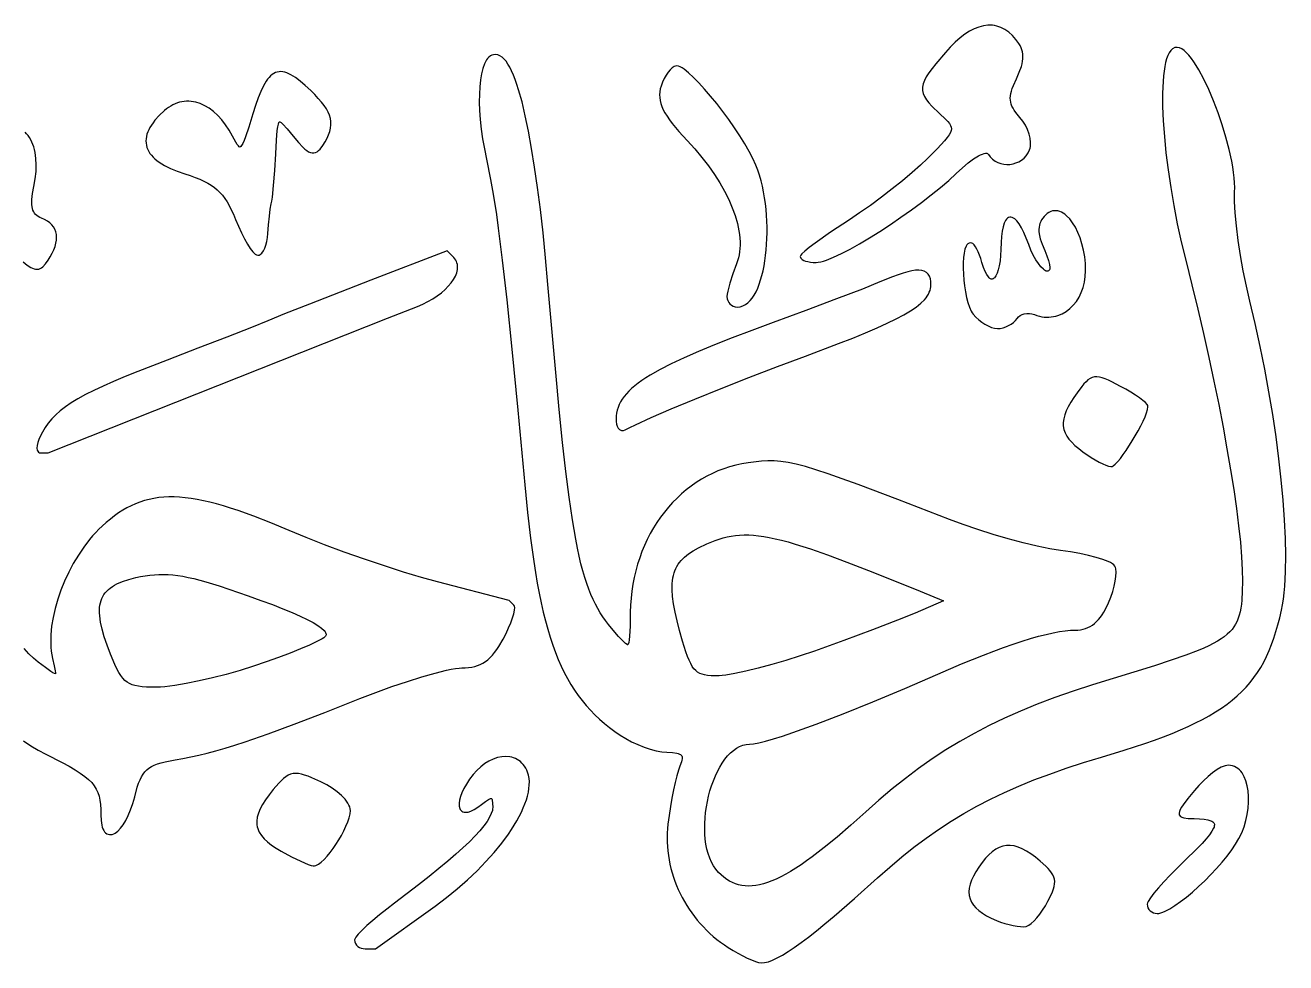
# Model space of a CAD drawing. Extents: x -592 to 638, y 287 to 852.
# Drawn here: x -319.7 to -246.3, y 593.6 to 648.1 of the extents above; entities that cross this region are included whole.
import ezdxf

# ---------------------------------------------------------------- set-up
doc = ezdxf.new("R2010")
doc.units = 0
doc.layers.add('COUCHE_1', color=18, linetype='CONTINUOUS')

msp = doc.modelspace()

# ---------------------------------------------------------------- linework, layer by layer
at = {"layer": 'COUCHE_1'}
for points in [[(-263.285, 648.089), (-263.411, 648.106), (-263.539, 648.113), (-263.669, 648.111), (-263.929, 648.078), (-264.194, 648.009), (-264.464, 647.902), (-264.737, 647.76), (-265.013, 647.583), (-265.292, 647.37), (-265.574, 647.123), (-265.859, 646.84), (-266.147, 646.524), (-266.7, 645.869), (-266.921, 645.591), (-267.105, 645.34), (-267.253, 645.111), (-267.365, 644.899), (-267.441, 644.699), (-267.479, 644.509), (-267.484, 644.412), (-267.478, 644.316), (-267.439, 644.137), (-267.361, 643.958), (-267.25, 643.78), (-267.105, 643.598), (-266.929, 643.406), (-266.483, 642.975), (-266.139, 642.649), (-266.011, 642.514), (-265.912, 642.393), (-265.844, 642.284), (-265.805, 642.185), (-265.793, 642.09), (-265.806, 641.988), (-265.849, 641.872), (-265.926, 641.736), (-266.039, 641.578), (-266.189, 641.396), (-266.607, 640.947), (-267.182, 640.363), (-267.59, 639.973), (-268.081, 639.537), (-268.637, 639.07), (-269.239, 638.587), (-269.868, 638.103), (-270.505, 637.633), (-271.131, 637.191), (-271.729, 636.791), (-272.82, 636.068), (-273.714, 635.439), (-274.06, 635.18), (-274.324, 634.969), (-274.496, 634.812), (-274.552, 634.745), (-274.589, 634.663), (-274.552, 634.555), (-274.477, 634.484), (-274.384, 634.433), (-274.272, 634.392), (-274.142, 634.36), (-273.996, 634.335), (-273.837, 634.318), (-273.663, 634.311), (-273.539, 634.32), (-273.395, 634.347), (-273.234, 634.39), (-273.056, 634.45), (-272.654, 634.613), (-272.195, 634.83), (-271.686, 635.095), (-271.137, 635.403), (-270.558, 635.747), (-269.958, 636.122), (-269.345, 636.521), (-268.73, 636.938), (-268.122, 637.367), (-267.531, 637.803), (-266.965, 638.238), (-266.435, 638.668), (-265.95, 639.087), (-265.521, 639.486), (-265.156, 639.825), (-264.815, 640.109), (-264.502, 640.338), (-264.222, 640.509), (-264.099, 640.571), (-263.988, 640.617), (-263.89, 640.647), (-263.807, 640.662), (-263.742, 640.662), (-263.697, 640.651), (-263.666, 640.633), (-263.636, 640.597), (-263.53, 640.45), (-263.399, 640.317), (-263.252, 640.208), (-263.092, 640.124), (-262.923, 640.064), (-262.748, 640.026), (-262.569, 640.012), (-262.389, 640.02), (-262.211, 640.05), (-262.038, 640.102), (-261.871, 640.175), (-261.715, 640.27), (-261.571, 640.386), (-261.443, 640.523), (-261.335, 640.68), (-261.248, 640.857), (-261.216, 640.957), (-261.195, 641.063), (-261.185, 641.174), (-261.184, 641.292), (-261.211, 641.533), (-261.272, 641.784), (-261.364, 642.039), (-261.486, 642.29), (-261.635, 642.531), (-261.806, 642.75), (-262.043, 643.036), (-262.134, 643.165), (-262.21, 643.288), (-262.27, 643.406), (-262.316, 643.521), (-262.347, 643.636), (-262.365, 643.752), (-262.369, 643.872), (-262.36, 643.999), (-262.338, 644.134), (-262.301, 644.279), (-262.251, 644.437), (-262.186, 644.607), (-262.014, 644.998), (-261.847, 645.377), (-261.726, 645.713), (-261.683, 645.869), (-261.653, 646.017), (-261.635, 646.159), (-261.63, 646.295), (-261.637, 646.428), (-261.658, 646.556), (-261.691, 646.682), (-261.738, 646.804), (-261.796, 646.926), (-261.868, 647.047), (-262.044, 647.29), (-262.248, 647.517), (-262.462, 647.709), (-262.684, 647.863), (-262.801, 647.928), (-262.919, 647.982), (-263.039, 648.027), (-263.161, 648.063)], [(-292.183, 646.388), (-292.315, 646.407), (-292.42, 646.398), (-292.518, 646.37), (-292.61, 646.323), (-292.694, 646.26), (-292.77, 646.182), (-292.84, 646.091), (-292.903, 645.987), (-292.961, 645.869), (-293.058, 645.603), (-293.136, 645.289), (-293.194, 644.933), (-293.233, 644.538), (-293.253, 644.105), (-293.254, 643.64), (-293.235, 643.144), (-293.197, 642.621), (-293.138, 642.074), (-293.06, 641.508), (-292.961, 640.924), (-292.841, 640.329), (-292.599, 639.131), (-292.485, 638.5), (-292.373, 637.827), (-292.262, 637.1), (-292.15, 636.303), (-291.916, 634.442), (-291.659, 632.133), (-291.365, 629.261), (-291.019, 625.713), (-290.61, 621.374), (-290.449, 619.764), (-290.275, 618.28), (-290.087, 616.916), (-289.987, 616.276), (-289.882, 615.663), (-289.772, 615.077), (-289.656, 614.516), (-289.535, 613.979), (-289.408, 613.466), (-289.274, 612.975), (-289.133, 612.507), (-288.986, 612.059), (-288.831, 611.631), (-288.668, 611.223), (-288.496, 610.832), (-288.317, 610.459), (-288.128, 610.103), (-287.93, 609.762), (-287.723, 609.436), (-287.505, 609.125), (-287.278, 608.826), (-287.04, 608.54), (-286.791, 608.265), (-286.531, 608.001), (-286.259, 607.746), (-285.976, 607.501), (-285.681, 607.263), (-285.374, 607.033), (-285.053, 606.808), (-284.74, 606.613), (-284.398, 606.43), (-284.039, 606.264), (-283.673, 606.119), (-283.31, 605.997), (-282.962, 605.904), (-282.637, 605.843), (-282.35, 605.819), (-282.022, 605.804), (-281.772, 605.769), (-281.679, 605.744), (-281.604, 605.715), (-281.547, 605.682), (-281.508, 605.647), (-281.48, 605.609), (-281.463, 605.563), (-281.454, 605.507), (-281.456, 605.437), (-281.469, 605.353), (-281.495, 605.256), (-281.587, 605.012), (-281.674, 604.773), (-281.767, 604.453), (-281.862, 604.069), (-281.957, 603.632), (-282.049, 603.158), (-282.136, 602.658), (-282.214, 602.147), (-282.281, 601.637), (-282.307, 601.377), (-282.324, 601.117), (-282.33, 600.856), (-282.327, 600.597), (-282.314, 600.337), (-282.291, 600.079), (-282.259, 599.821), (-282.218, 599.565), (-282.168, 599.311), (-282.109, 599.058), (-282.041, 598.808), (-281.964, 598.56), (-281.879, 598.314), (-281.785, 598.072), (-281.683, 597.832), (-281.572, 597.596), (-281.453, 597.363), (-281.327, 597.134), (-281.192, 596.909), (-281.049, 596.688), (-280.899, 596.472), (-280.742, 596.26), (-280.576, 596.054), (-280.404, 595.852), (-280.224, 595.657), (-280.037, 595.466), (-279.844, 595.282), (-279.643, 595.104), (-279.436, 594.933), (-279.222, 594.768), (-279.002, 594.61), (-278.775, 594.46), (-278.494, 594.287), (-278.21, 594.125), (-277.932, 593.977), (-277.665, 593.847), (-277.418, 593.739), (-277.196, 593.654), (-277.007, 593.598), (-276.853, 593.573), (-276.658, 593.586), (-276.441, 593.638), (-276.198, 593.727), (-275.928, 593.854), (-275.628, 594.018), (-275.299, 594.221), (-274.937, 594.463), (-274.542, 594.745), (-274.114, 595.068), (-273.651, 595.431), (-273.152, 595.836), (-272.616, 596.284), (-271.433, 597.308), (-270.095, 598.508), (-269.385, 599.139), (-268.679, 599.734), (-267.973, 600.296), (-267.263, 600.827), (-266.545, 601.329), (-265.816, 601.804), (-265.072, 602.255), (-264.309, 602.683), (-263.523, 603.091), (-262.71, 603.48), (-261.868, 603.852), (-260.991, 604.21), (-260.076, 604.555), (-259.12, 604.889), (-258.118, 605.215), (-257.066, 605.535), (-255.749, 605.935), (-254.549, 606.329), (-253.99, 606.526), (-253.459, 606.722), (-252.954, 606.92), (-252.474, 607.119), (-252.02, 607.321), (-251.588, 607.525), (-251.18, 607.733), (-250.795, 607.946), (-250.43, 608.163), (-250.087, 608.386), (-249.763, 608.616), (-249.459, 608.852), (-249.173, 609.096), (-248.905, 609.349), (-248.654, 609.61), (-248.419, 609.88), (-248.199, 610.161), (-247.995, 610.452), (-247.805, 610.755), (-247.627, 611.069), (-247.463, 611.395), (-247.31, 611.735), (-247.168, 612.088), (-247.036, 612.455), (-246.914, 612.836), (-246.8, 613.233), (-246.693, 613.646), (-246.593, 614.077), (-246.532, 614.389), (-246.48, 614.728), (-246.436, 615.093), (-246.401, 615.481), (-246.374, 615.892), (-246.356, 616.327), (-246.344, 617.257), (-246.364, 618.264), (-246.414, 619.34), (-246.495, 620.476), (-246.605, 621.665), (-246.744, 622.898), (-246.91, 624.167), (-247.103, 625.463), (-247.321, 626.778), (-247.565, 628.104), (-247.832, 629.433), (-248.123, 630.756), (-248.436, 632.063), (-248.637, 632.924), (-248.819, 633.817), (-248.978, 634.717), (-249.113, 635.598), (-249.217, 636.434), (-249.289, 637.199), (-249.324, 637.865), (-249.327, 638.151), (-249.32, 638.406), (-249.314, 638.665), (-249.322, 638.944), (-249.344, 639.238), (-249.379, 639.547), (-249.427, 639.867), (-249.486, 640.199), (-249.635, 640.886), (-249.822, 641.595), (-250.04, 642.312), (-250.285, 643.022), (-250.549, 643.712), (-250.827, 644.367), (-251.115, 644.973), (-251.405, 645.517), (-251.55, 645.761), (-251.694, 645.985), (-251.836, 646.186), (-251.977, 646.363), (-252.115, 646.515), (-252.251, 646.64), (-252.387, 646.735), (-252.524, 646.8), (-252.659, 646.826), (-252.732, 646.823), (-252.804, 646.807), (-252.927, 646.744), (-253.035, 646.643), (-253.127, 646.512), (-253.207, 646.353), (-253.276, 646.166), (-253.335, 645.953), (-253.385, 645.714), (-253.427, 645.449), (-253.46, 645.161), (-253.485, 644.848), (-253.512, 644.159), (-253.507, 643.39), (-253.472, 642.55), (-253.407, 641.649), (-253.313, 640.697), (-253.19, 639.703), (-253.039, 638.677), (-252.86, 637.629), (-252.655, 636.567), (-252.422, 635.503), (-252.164, 634.445), (-251.803, 633.018), (-251.458, 631.593), (-251.128, 630.176), (-250.816, 628.776), (-250.522, 627.399), (-250.248, 626.051), (-249.995, 624.74), (-249.764, 623.474), (-249.556, 622.258), (-249.374, 621.1), (-249.217, 620.008), (-249.087, 618.987), (-248.986, 618.046), (-248.915, 617.192), (-248.874, 616.431), (-248.866, 615.771), (-248.878, 615.184), (-248.907, 614.662), (-248.929, 614.426), (-248.96, 614.204), (-248.998, 613.995), (-249.047, 613.799), (-249.106, 613.614), (-249.176, 613.44), (-249.26, 613.275), (-249.358, 613.118), (-249.471, 612.967), (-249.602, 612.822), (-249.751, 612.681), (-249.92, 612.544), (-250.111, 612.409), (-250.325, 612.276), (-250.562, 612.143), (-250.826, 612.011), (-251.115, 611.878), (-251.432, 611.744), (-252.156, 611.466), (-253.004, 611.172), (-253.986, 610.854), (-256.394, 610.117), (-257.579, 609.749), (-258.705, 609.377), (-259.776, 608.998), (-260.797, 608.611), (-261.773, 608.211), (-262.707, 607.798), (-263.604, 607.368), (-264.469, 606.919), (-265.307, 606.448), (-266.122, 605.954), (-266.918, 605.433), (-267.7, 604.883), (-268.472, 604.302), (-269.24, 603.688), (-270.007, 603.037), (-270.778, 602.349), (-271.636, 601.577), (-272.438, 600.885), (-273.188, 600.271), (-273.888, 599.734), (-274.219, 599.495), (-274.539, 599.274), (-274.849, 599.072), (-275.147, 598.888), (-275.434, 598.723), (-275.712, 598.576), (-275.979, 598.447), (-276.236, 598.336), (-276.484, 598.243), (-276.723, 598.167), (-276.953, 598.109), (-277.175, 598.068), (-277.388, 598.043), (-277.594, 598.036), (-277.792, 598.044), (-277.983, 598.069), (-278.169, 598.109), (-278.348, 598.165), (-278.523, 598.237), (-278.693, 598.325), (-278.859, 598.428), (-279.022, 598.547), (-279.181, 598.682), (-279.336, 598.832), (-279.491, 599.012), (-279.629, 599.212), (-279.75, 599.431), (-279.854, 599.668), (-279.942, 599.922), (-280.014, 600.19), (-280.07, 600.47), (-280.111, 600.762), (-280.136, 601.062), (-280.146, 601.37), (-280.142, 601.683), (-280.124, 602), (-280.092, 602.318), (-280.047, 602.636), (-279.99, 602.953), (-279.919, 603.265), (-279.838, 603.572), (-279.744, 603.871), (-279.64, 604.161), (-279.525, 604.44), (-279.4, 604.706), (-279.266, 604.958), (-279.123, 605.193), (-278.971, 605.409), (-278.812, 605.605), (-278.646, 605.78), (-278.474, 605.93), (-278.296, 606.056), (-278.113, 606.155), (-277.926, 606.227), (-277.734, 606.27), (-277.529, 606.283), (-277.304, 606.302), (-276.992, 606.362), (-276.604, 606.46), (-276.143, 606.593), (-275.613, 606.762), (-275.018, 606.962), (-273.655, 607.454), (-272.09, 608.055), (-270.362, 608.751), (-268.51, 609.527), (-266.574, 610.369), (-265.208, 610.956), (-263.933, 611.472), (-263.332, 611.702), (-262.756, 611.913), (-262.206, 612.106), (-261.683, 612.278), (-261.188, 612.431), (-260.723, 612.564), (-260.288, 612.677), (-259.884, 612.769), (-259.512, 612.84), (-259.173, 612.89), (-258.869, 612.919), (-258.597, 612.927), (-258.442, 612.931), (-258.288, 612.947), (-258.139, 612.976), (-257.995, 613.017), (-257.856, 613.072), (-257.722, 613.139), (-257.594, 613.219), (-257.47, 613.313), (-257.352, 613.419), (-257.239, 613.537), (-257.13, 613.669), (-257.026, 613.813), (-256.926, 613.971), (-256.83, 614.142), (-256.649, 614.52), (-256.52, 614.847), (-256.41, 615.171), (-256.323, 615.485), (-256.259, 615.78), (-256.221, 616.051), (-256.209, 616.289), (-256.226, 616.487), (-256.25, 616.576), (-256.286, 616.654), (-256.346, 616.725), (-256.432, 616.789), (-256.538, 616.851), (-256.666, 616.912), (-256.981, 617.032), (-257.372, 617.151), (-257.826, 617.267), (-258.33, 617.376), (-258.874, 617.474), (-259.442, 617.559), (-260.075, 617.662), (-260.81, 617.814), (-261.623, 618.008), (-262.486, 618.238), (-263.372, 618.494), (-264.254, 618.771), (-265.107, 619.06), (-265.903, 619.354), (-268.904, 620.514), (-271.219, 621.392), (-272.158, 621.735), (-272.971, 622.021), (-273.675, 622.253), (-274.285, 622.437), (-274.817, 622.576), (-275.286, 622.675), (-275.708, 622.738), (-276.098, 622.768), (-276.469, 622.772), (-276.838, 622.751), (-277.625, 622.66), (-277.987, 622.601), (-278.343, 622.524), (-278.693, 622.429), (-279.035, 622.316), (-279.371, 622.188), (-279.699, 622.042), (-280.019, 621.881), (-280.331, 621.705), (-280.634, 621.513), (-280.929, 621.307), (-281.214, 621.087), (-281.489, 620.853), (-281.755, 620.605), (-282.01, 620.345), (-282.255, 620.073), (-282.489, 619.788), (-282.711, 619.492), (-282.922, 619.185), (-283.121, 618.867), (-283.308, 618.539), (-283.482, 618.202), (-283.644, 617.855), (-283.792, 617.499), (-283.926, 617.134), (-284.047, 616.761), (-284.153, 616.381), (-284.245, 615.993), (-284.321, 615.599), (-284.383, 615.198), (-284.429, 614.792), (-284.459, 614.38), (-284.473, 613.964), (-284.486, 613.156), (-284.51, 612.571), (-284.531, 612.362), (-284.559, 612.207), (-284.594, 612.108), (-284.607, 612.086), (-284.617, 612.076), (-284.62, 612.074), (-284.624, 612.073), (-284.637, 612.075), (-284.66, 612.084), (-284.745, 612.138), (-284.856, 612.236), (-285.158, 612.563), (-285.564, 613.042), (-285.74, 613.258), (-285.908, 613.478), (-286.068, 613.703), (-286.221, 613.937), (-286.367, 614.18), (-286.506, 614.437), (-286.64, 614.708), (-286.768, 614.997), (-286.891, 615.306), (-287.009, 615.637), (-287.124, 615.991), (-287.234, 616.373), (-287.341, 616.783), (-287.445, 617.225), (-287.547, 617.699), (-287.646, 618.209), (-287.839, 619.346), (-288.028, 620.651), (-288.217, 622.143), (-288.407, 623.84), (-288.604, 625.759), (-288.81, 627.919), (-289.262, 633.033), (-289.402, 634.573), (-289.55, 636.027), (-289.705, 637.393), (-289.867, 638.67), (-290.036, 639.855), (-290.211, 640.947), (-290.392, 641.944), (-290.579, 642.845), (-290.771, 643.648), (-290.968, 644.35), (-291.069, 644.665), (-291.171, 644.953), (-291.274, 645.216), (-291.379, 645.454), (-291.485, 645.665), (-291.592, 645.851), (-291.702, 646.012), (-291.815, 646.146), (-291.933, 646.255), (-292.055, 646.336)], [(-304.795, 645.412), (-304.905, 645.407), (-305.011, 645.388), (-305.114, 645.354), (-305.213, 645.306), (-305.308, 645.243), (-305.399, 645.167), (-305.486, 645.077), (-305.57, 644.975), (-305.652, 644.858), (-305.809, 644.589), (-305.962, 644.264), (-306.114, 643.885), (-306.268, 643.449), (-306.425, 642.956), (-306.665, 642.183), (-306.858, 641.612), (-306.941, 641.4), (-307.015, 641.235), (-307.082, 641.118), (-307.136, 641.05), (-307.177, 641.023), (-307.179, 641.022), (-307.18, 641.022), (-307.217, 641.038), (-307.271, 641.087), (-307.34, 641.176), (-307.419, 641.302), (-307.611, 641.655), (-307.807, 642.003), (-308.017, 642.322), (-308.239, 642.61), (-308.471, 642.866), (-308.713, 643.088), (-308.964, 643.278), (-309.22, 643.432), (-309.483, 643.552), (-309.747, 643.635), (-309.883, 643.663), (-310.018, 643.682), (-310.152, 643.691), (-310.287, 643.69), (-310.421, 643.68), (-310.554, 643.66), (-310.687, 643.63), (-310.818, 643.591), (-310.948, 643.541), (-311.076, 643.482), (-311.202, 643.412), (-311.327, 643.333), (-311.448, 643.244), (-311.568, 643.144), (-311.87, 642.859), (-312.122, 642.581), (-312.231, 642.442), (-312.327, 642.306), (-312.411, 642.17), (-312.482, 642.036), (-312.541, 641.903), (-312.587, 641.77), (-312.62, 641.639), (-312.641, 641.509), (-312.648, 641.381), (-312.642, 641.254), (-312.623, 641.13), (-312.59, 641.007), (-312.544, 640.888), (-312.485, 640.772), (-312.413, 640.658), (-312.329, 640.549), (-312.233, 640.442), (-312.124, 640.339), (-312.004, 640.238), (-311.871, 640.14), (-311.572, 639.956), (-311.224, 639.782), (-310.829, 639.619), (-310.389, 639.468), (-310.069, 639.363), (-309.778, 639.259), (-309.513, 639.154), (-309.271, 639.044), (-309.051, 638.93), (-308.85, 638.809), (-308.666, 638.679), (-308.498, 638.54), (-308.342, 638.388), (-308.197, 638.222), (-308.06, 638.04), (-307.93, 637.84), (-307.804, 637.62), (-307.682, 637.378), (-307.56, 637.113), (-307.438, 636.82), (-307.265, 636.414), (-307.088, 636.032), (-306.911, 635.686), (-306.739, 635.382), (-306.577, 635.128), (-306.428, 634.933), (-306.358, 634.856), (-306.289, 634.797), (-306.217, 634.753), (-306.14, 634.733), (-306.066, 634.742), (-305.999, 634.77), (-305.898, 634.857), (-305.812, 634.982), (-305.738, 635.139), (-305.674, 635.324), (-305.623, 635.533), (-305.584, 635.762), (-305.56, 636.006), (-305.52, 636.51), (-305.468, 636.999), (-305.411, 637.419), (-305.355, 637.715), (-305.326, 637.873), (-305.293, 638.115), (-305.224, 638.798), (-305.155, 639.67), (-305.095, 640.638), (-305.05, 641.421), (-305.004, 641.99), (-304.976, 642.196), (-304.945, 642.349), (-304.91, 642.447), (-304.878, 642.492), (-304.877, 642.493), (-304.875, 642.493), (-304.868, 642.493), (-304.854, 642.489), (-304.783, 642.447), (-304.69, 642.365), (-304.43, 642.079), (-304.081, 641.653), (-303.777, 641.291), (-303.519, 641.015), (-303.402, 640.908), (-303.292, 640.821), (-303.186, 640.754), (-303.083, 640.706), (-302.979, 640.681), (-302.876, 640.68), (-302.777, 640.704), (-302.685, 640.751), (-302.6, 640.817), (-302.519, 640.901), (-302.364, 641.111), (-302.228, 641.331), (-302.114, 641.54), (-302.021, 641.741), (-301.951, 641.936), (-301.904, 642.127), (-301.882, 642.316), (-301.885, 642.503), (-301.913, 642.689), (-301.968, 642.875), (-302.048, 643.062), (-302.153, 643.252), (-302.284, 643.445), (-302.44, 643.646), (-302.621, 643.855), (-302.829, 644.074), (-303.064, 644.306), (-303.384, 644.605), (-303.681, 644.859), (-303.956, 645.067), (-304.21, 645.227), (-304.334, 645.29), (-304.453, 645.34), (-304.569, 645.377), (-304.683, 645.401)], [(-281.774, 645.742), (-281.845, 645.734), (-281.915, 645.71), (-282.037, 645.635), (-282.158, 645.522), (-282.275, 645.378), (-282.389, 645.207), (-282.496, 645.012), (-282.593, 644.797), (-282.679, 644.567), (-282.726, 644.403), (-282.756, 644.238), (-282.769, 644.072), (-282.764, 643.903), (-282.741, 643.733), (-282.699, 643.559), (-282.638, 643.381), (-282.557, 643.198), (-282.457, 643.009), (-282.337, 642.813), (-282.197, 642.607), (-282.035, 642.391), (-281.647, 641.925), (-281.169, 641.403), (-280.721, 640.913), (-280.307, 640.42), (-279.926, 639.926), (-279.579, 639.432), (-279.266, 638.94), (-278.988, 638.453), (-278.746, 637.971), (-278.541, 637.498), (-278.373, 637.035), (-278.243, 636.582), (-278.193, 636.362), (-278.152, 636.145), (-278.121, 635.932), (-278.1, 635.724), (-278.089, 635.519), (-278.088, 635.32), (-278.097, 635.125), (-278.115, 634.935), (-278.144, 634.751), (-278.184, 634.572), (-278.233, 634.399), (-278.293, 634.23), (-278.506, 633.654), (-278.682, 633.105), (-278.802, 632.646), (-278.837, 632.465), (-278.85, 632.323), (-278.839, 632.204), (-278.805, 632.091), (-278.749, 631.989), (-278.675, 631.9), (-278.585, 631.827), (-278.482, 631.77), (-278.369, 631.734), (-278.246, 631.721), (-278.08, 631.735), (-277.922, 631.783), (-277.772, 631.86), (-277.631, 631.964), (-277.501, 632.093), (-277.379, 632.244), (-277.265, 632.417), (-277.16, 632.61), (-277.062, 632.821), (-276.973, 633.05), (-276.891, 633.296), (-276.817, 633.556), (-276.75, 633.83), (-276.692, 634.117), (-276.642, 634.416), (-276.6, 634.724), (-276.566, 635.041), (-276.541, 635.366), (-276.524, 635.697), (-276.516, 636.033), (-276.517, 636.372), (-276.528, 636.714), (-276.547, 637.057), (-276.576, 637.4), (-276.615, 637.742), (-276.663, 638.08), (-276.721, 638.415), (-276.79, 638.744), (-276.868, 639.066), (-276.958, 639.381), (-277.058, 639.686), (-277.169, 639.981), (-277.338, 640.358), (-277.553, 640.771), (-277.808, 641.212), (-278.096, 641.673), (-278.411, 642.146), (-278.745, 642.621), (-279.093, 643.092), (-279.447, 643.55), (-279.801, 643.986), (-280.148, 644.392), (-280.482, 644.759), (-280.797, 645.081), (-281.086, 645.347), (-281.344, 645.551), (-281.462, 645.628), (-281.572, 645.687), (-281.675, 645.726)], [(-259.291, 637.179), (-259.391, 637.235), (-259.493, 637.278), (-259.597, 637.308), (-259.703, 637.323), (-259.809, 637.323), (-259.915, 637.307), (-260.018, 637.274), (-260.12, 637.225), (-260.217, 637.159), (-260.31, 637.078), (-260.4, 636.985), (-260.477, 636.891), (-260.545, 636.793), (-260.6, 636.691), (-260.645, 636.585), (-260.677, 636.474), (-260.697, 636.359), (-260.705, 636.238), (-260.701, 636.111), (-260.686, 635.977), (-260.623, 635.693), (-260.516, 635.371), (-260.368, 635.01), (-260.235, 634.689), (-260.141, 634.419), (-260.084, 634.199), (-260.064, 634.026), (-260.066, 633.964), (-260.076, 633.914), (-260.089, 633.878), (-260.106, 633.853), (-260.127, 633.836), (-260.155, 633.822), (-260.194, 633.812), (-260.243, 633.809), (-260.282, 633.815), (-260.329, 633.833), (-260.385, 633.866), (-260.446, 633.913), (-260.587, 634.053), (-260.735, 634.242), (-260.885, 634.472), (-261.033, 634.738), (-261.171, 635.032), (-261.298, 635.349), (-261.442, 635.725), (-261.583, 636.051), (-261.72, 636.326), (-261.854, 636.551), (-261.985, 636.726), (-262.113, 636.851), (-262.183, 636.898), (-262.254, 636.929), (-262.328, 636.945), (-262.403, 636.943), (-262.475, 636.92), (-262.539, 636.88), (-262.595, 636.827), (-262.646, 636.759), (-262.726, 636.599), (-262.791, 636.39), (-262.844, 636.133), (-262.883, 635.828), (-262.909, 635.473), (-262.921, 635.07), (-262.935, 634.714), (-262.965, 634.398), (-263.009, 634.121), (-263.066, 633.883), (-263.133, 633.688), (-263.207, 633.536), (-263.286, 633.426), (-263.321, 633.392), (-263.357, 633.366), (-263.39, 633.35), (-263.421, 633.342), (-263.451, 633.341), (-263.484, 633.347), (-263.519, 633.361), (-263.559, 633.385), (-263.602, 633.421), (-263.646, 633.467), (-263.743, 633.603), (-263.84, 633.788), (-263.934, 634.025), (-264.023, 634.317), (-264.087, 634.533), (-264.158, 634.737), (-264.234, 634.923), (-264.312, 635.087), (-264.391, 635.225), (-264.471, 635.336), (-264.554, 635.415), (-264.609, 635.444), (-264.67, 635.457), (-264.757, 635.442), (-264.831, 635.399), (-264.89, 635.338), (-264.938, 635.262), (-265.008, 635.083), (-265.058, 634.857), (-265.09, 634.592), (-265.107, 634.296), (-265.109, 633.975), (-265.096, 633.637), (-265.07, 633.291), (-265.031, 632.944), (-264.978, 632.605), (-264.913, 632.282), (-264.836, 631.982), (-264.746, 631.714), (-264.644, 631.487), (-264.586, 631.387), (-264.524, 631.302), (-264.375, 631.136), (-264.208, 630.981), (-264.029, 630.842), (-263.842, 630.719), (-263.653, 630.617), (-263.465, 630.538), (-263.283, 630.487), (-263.113, 630.467), (-262.95, 630.477), (-262.785, 630.511), (-262.623, 630.565), (-262.466, 630.637), (-262.318, 630.725), (-262.184, 630.826), (-262.066, 630.94), (-261.977, 631.057), (-261.897, 631.154), (-261.802, 631.228), (-261.686, 631.287), (-261.553, 631.327), (-261.41, 631.348), (-261.26, 631.347), (-261.108, 631.325), (-260.955, 631.277), (-260.819, 631.228), (-260.679, 631.188), (-260.539, 631.158), (-260.4, 631.139), (-260.261, 631.13), (-260.125, 631.131), (-259.99, 631.141), (-259.857, 631.161), (-259.726, 631.19), (-259.597, 631.228), (-259.352, 631.329), (-259.119, 631.464), (-258.903, 631.629), (-258.705, 631.824), (-258.526, 632.045), (-258.37, 632.291), (-258.238, 632.56), (-258.131, 632.851), (-258.053, 633.161), (-258.004, 633.488), (-257.986, 633.831), (-258, 634.243), (-258.041, 634.643), (-258.108, 635.029), (-258.198, 635.397), (-258.309, 635.743), (-258.438, 636.064), (-258.584, 636.357), (-258.743, 636.619), (-258.915, 636.846), (-259.097, 637.032), (-259.194, 637.112)], [(-318.334, 623.231), (-298.595, 631.078), (-296.856, 631.753), (-296.541, 631.886), (-296.243, 632.034), (-295.962, 632.195), (-295.702, 632.367), (-295.464, 632.547), (-295.248, 632.734), (-295.057, 632.926), (-294.892, 633.121), (-294.754, 633.319), (-294.646, 633.516), (-294.569, 633.713), (-294.525, 633.908), (-294.519, 634.095), (-294.531, 634.19), (-294.553, 634.281), (-294.586, 634.368), (-294.629, 634.452), (-294.683, 634.531), (-294.746, 634.603), (-295.126, 634.993), (-299.574, 633.28), (-303.142, 631.89), (-304.593, 631.314), (-305.56, 630.921), (-306.516, 630.534), (-307.939, 629.974), (-309.636, 629.317), (-311.415, 628.637), (-313.123, 627.975), (-313.864, 627.675), (-314.535, 627.393), (-315.14, 627.125), (-315.683, 626.87), (-316.169, 626.624), (-316.603, 626.386), (-316.988, 626.153), (-317.328, 625.922), (-317.629, 625.69), (-317.894, 625.455), (-318.127, 625.215), (-318.331, 624.968), (-318.512, 624.711), (-318.672, 624.442), (-318.784, 624.225), (-318.871, 624.02), (-318.935, 623.833), (-318.974, 623.664), (-318.987, 623.516), (-318.967, 623.391), (-318.936, 623.328), (-318.89, 623.278), (-318.829, 623.246), (-318.767, 623.236)], [(-267.373, 633.804), (-267.523, 633.847), (-267.692, 633.864), (-267.883, 633.857), (-268.097, 633.826), (-268.336, 633.773), (-268.601, 633.698), (-268.895, 633.601), (-269.218, 633.482), (-269.957, 633.179), (-270.964, 632.768), (-272.469, 632.187), (-274.267, 631.511), (-276.156, 630.819), (-277.404, 630.362), (-278.543, 629.931), (-279.576, 629.525), (-280.509, 629.139), (-281.344, 628.772), (-282.087, 628.422), (-282.741, 628.086), (-283.31, 627.761), (-283.565, 627.601), (-283.8, 627.443), (-284.016, 627.287), (-284.213, 627.131), (-284.393, 626.977), (-284.555, 626.822), (-284.699, 626.668), (-284.828, 626.512), (-284.94, 626.356), (-285.036, 626.199), (-285.116, 626.04), (-285.181, 625.88), (-285.232, 625.718), (-285.268, 625.554), (-285.29, 625.388), (-285.299, 625.22), (-285.292, 625.056), (-285.268, 624.909), (-285.228, 624.78), (-285.17, 624.671), (-285.091, 624.586), (-284.989, 624.534), (-284.873, 624.529), (-284.767, 624.568), (-284.508, 624.706), (-284.17, 624.872), (-283.26, 625.287), (-282.089, 625.792), (-280.713, 626.365), (-279.188, 626.982), (-277.57, 627.62), (-275.917, 628.257), (-274.282, 628.869), (-272.363, 629.591), (-271.534, 629.917), (-270.787, 630.222), (-270.12, 630.507), (-269.529, 630.776), (-269.009, 631.029), (-268.557, 631.269), (-268.17, 631.499), (-267.844, 631.72), (-267.574, 631.936), (-267.36, 632.147), (-267.271, 632.254), (-267.195, 632.36), (-267.131, 632.467), (-267.079, 632.575), (-267.039, 632.683), (-267.01, 632.793), (-266.993, 632.903), (-266.986, 633.013), (-266.992, 633.197), (-267.019, 633.361), (-267.068, 633.506), (-267.143, 633.631), (-267.246, 633.732)], [(-259.288, 625.008), (-259.284, 624.801), (-259.249, 624.599), (-259.182, 624.405), (-259.083, 624.216), (-258.955, 624.031), (-258.796, 623.849), (-258.608, 623.668), (-258.391, 623.486), (-258.144, 623.299), (-257.655, 622.97), (-257.193, 622.698), (-256.986, 622.592), (-256.805, 622.511), (-256.65, 622.457), (-256.52, 622.434), (-256.45, 622.448), (-256.383, 622.481), (-256.259, 622.58), (-256.12, 622.726), (-255.966, 622.912), (-255.801, 623.133), (-255.626, 623.382), (-255.271, 623.937), (-254.933, 624.52), (-254.78, 624.807), (-254.645, 625.079), (-254.532, 625.33), (-254.444, 625.556), (-254.385, 625.751), (-254.361, 625.917), (-254.376, 625.983), (-254.412, 626.045), (-254.513, 626.157), (-254.663, 626.287), (-254.857, 626.433), (-255.09, 626.592), (-255.355, 626.76), (-255.648, 626.932), (-255.962, 627.105), (-256.454, 627.362), (-256.664, 627.461), (-256.852, 627.542), (-257.023, 627.602), (-257.181, 627.642), (-257.329, 627.66), (-257.469, 627.653), (-257.602, 627.621), (-257.729, 627.563), (-257.849, 627.481), (-257.965, 627.377), (-258.083, 627.252), (-258.206, 627.103), (-258.478, 626.737), (-258.679, 626.448), (-258.852, 626.176), (-258.997, 625.92), (-259.114, 625.677), (-259.201, 625.445), (-259.26, 625.223)], [(-270.387, 612.941), (-272.056, 612.32), (-273.751, 611.71), (-274.584, 611.426), (-275.423, 611.161), (-276.246, 610.919), (-277.03, 610.706), (-277.752, 610.529), (-278.388, 610.393), (-278.915, 610.305), (-279.129, 610.28), (-279.306, 610.27), (-279.776, 610.273), (-279.973, 610.289), (-280.147, 610.316), (-280.3, 610.356), (-280.436, 610.411), (-280.556, 610.481), (-280.666, 610.57), (-280.769, 610.68), (-280.866, 610.815), (-280.959, 610.979), (-281.051, 611.172), (-281.142, 611.397), (-281.235, 611.656), (-281.432, 612.282), (-281.608, 612.896), (-281.754, 613.46), (-281.87, 613.978), (-281.956, 614.452), (-282.011, 614.884), (-282.035, 615.278), (-282.028, 615.635), (-282.013, 615.8), (-281.99, 615.957), (-281.959, 616.106), (-281.92, 616.248), (-281.874, 616.383), (-281.82, 616.512), (-281.757, 616.635), (-281.687, 616.752), (-281.609, 616.864), (-281.522, 616.972), (-281.426, 617.075), (-281.323, 617.174), (-281.087, 617.364), (-280.816, 617.541), (-280.507, 617.709), (-280.012, 617.944), (-279.537, 618.139), (-279.305, 618.22), (-279.072, 618.289), (-278.838, 618.348), (-278.601, 618.394), (-278.359, 618.429), (-278.111, 618.452), (-277.854, 618.462), (-277.587, 618.46), (-277.308, 618.444), (-277.016, 618.415), (-276.709, 618.371), (-276.385, 618.314), (-276.043, 618.242), (-275.681, 618.155), (-275.297, 618.052), (-274.89, 617.934), (-274, 617.65), (-272.998, 617.299), (-271.872, 616.88), (-270.608, 616.389), (-269.194, 615.824), (-267.617, 615.183), (-266.256, 614.627), (-267.901, 613.92), (-268.938, 613.498)], [(-305.961, 614.657), (-305.287, 614.407), (-304.681, 614.171), (-304.142, 613.949), (-303.669, 613.74), (-303.261, 613.545), (-302.919, 613.362), (-302.641, 613.192), (-302.428, 613.037), (-302.278, 612.895), (-302.23, 612.834), (-302.196, 612.778), (-302.176, 612.729), (-302.168, 612.686), (-302.17, 612.649), (-302.181, 612.613), (-302.203, 612.575), (-302.237, 612.535), (-302.299, 612.485), (-302.399, 612.421), (-302.707, 612.256), (-303.132, 612.058), (-303.657, 611.834), (-304.263, 611.591), (-304.934, 611.337), (-305.651, 611.08), (-306.397, 610.825), (-307.172, 610.581), (-307.973, 610.353), (-308.776, 610.146), (-309.56, 609.966), (-310.299, 609.817), (-310.971, 609.704), (-311.552, 609.632), (-311.799, 609.613), (-312.015, 609.606), (-312.615, 609.616), (-312.866, 609.632), (-313.088, 609.659), (-313.284, 609.698), (-313.457, 609.75), (-313.61, 609.816), (-313.747, 609.9), (-313.873, 610.004), (-313.992, 610.13), (-314.106, 610.283), (-314.218, 610.464), (-314.331, 610.677), (-314.447, 610.922), (-314.699, 611.519), (-314.902, 612.047), (-315.068, 612.532), (-315.196, 612.977), (-315.285, 613.382), (-315.336, 613.752), (-315.347, 613.921), (-315.348, 614.082), (-315.34, 614.235), (-315.322, 614.38), (-315.294, 614.516), (-315.257, 614.645), (-315.21, 614.767), (-315.154, 614.882), (-315.088, 614.991), (-315.012, 615.094), (-314.925, 615.192), (-314.828, 615.285), (-314.72, 615.373), (-314.601, 615.456), (-314.471, 615.536), (-314.33, 615.61), (-314.011, 615.748), (-313.645, 615.87), (-313.232, 615.979), (-312.956, 616.038), (-312.685, 616.087), (-312.419, 616.124), (-312.154, 616.15), (-311.889, 616.164), (-311.622, 616.167), (-311.35, 616.157), (-311.073, 616.135), (-310.787, 616.101), (-310.491, 616.054), (-310.183, 615.994), (-309.861, 615.921), (-309.166, 615.735), (-308.392, 615.493), (-306.702, 614.921)], [(-299.303, 594.378), (-295.83, 596.87), (-295.172, 597.362), (-294.544, 597.871), (-293.949, 598.393), (-293.389, 598.924), (-292.868, 599.461), (-292.388, 599.998), (-291.952, 600.534), (-291.562, 601.062), (-291.385, 601.324), (-291.221, 601.582), (-291.069, 601.837), (-290.931, 602.089), (-290.807, 602.336), (-290.696, 602.578), (-290.6, 602.815), (-290.518, 603.047), (-290.452, 603.273), (-290.401, 603.493), (-290.366, 603.706), (-290.347, 603.912), (-290.345, 604.111), (-290.361, 604.302), (-290.395, 604.484), (-290.447, 604.656), (-290.499, 604.782), (-290.558, 604.898), (-290.624, 605.006), (-290.698, 605.104), (-290.778, 605.193), (-290.863, 605.273), (-290.955, 605.343), (-291.052, 605.405), (-291.153, 605.456), (-291.259, 605.499), (-291.368, 605.532), (-291.482, 605.556), (-291.713, 605.576), (-291.954, 605.561), (-292.199, 605.511), (-292.446, 605.427), (-292.693, 605.31), (-292.936, 605.16), (-293.173, 604.979), (-293.402, 604.766), (-293.62, 604.522), (-293.822, 604.248), (-294, 603.968), (-294.146, 603.707), (-294.262, 603.464), (-294.349, 603.24), (-294.406, 603.037), (-294.433, 602.854), (-294.431, 602.692), (-294.396, 602.554), (-294.362, 602.489), (-294.319, 602.435), (-294.266, 602.39), (-294.204, 602.357), (-294.136, 602.337), (-294.061, 602.328), (-293.91, 602.342), (-293.739, 602.396), (-293.551, 602.487), (-293.344, 602.617), (-293.12, 602.786), (-292.893, 602.961), (-292.717, 603.076), (-292.652, 603.109), (-292.601, 603.128), (-292.568, 603.132), (-292.553, 603.13), (-292.544, 603.126), (-292.532, 603.112), (-292.516, 603.078), (-292.501, 603.025), (-292.48, 602.85), (-292.476, 602.605), (-292.482, 602.524), (-292.496, 602.44), (-292.557, 602.248), (-292.658, 602.035), (-292.802, 601.798), (-292.991, 601.538), (-293.225, 601.255), (-293.505, 600.949), (-293.831, 600.619), (-294.204, 600.264), (-294.624, 599.885), (-295.093, 599.48), (-295.611, 599.049), (-296.179, 598.591), (-296.797, 598.106), (-298.188, 597.049), (-298.643, 596.702), (-299.069, 596.362), (-299.456, 596.038), (-299.795, 595.738), (-300.078, 595.471), (-300.295, 595.242), (-300.439, 595.06), (-300.485, 594.978), (-300.507, 594.899), (-300.497, 594.788), (-300.46, 594.688), (-300.4, 594.601), (-300.322, 594.528), (-300.228, 594.469), (-300.123, 594.424), (-300.006, 594.396), (-299.886, 594.386)], [(-249.132, 604.878), (-249.227, 604.942), (-249.329, 604.994), (-249.437, 605.032), (-249.551, 605.056), (-249.671, 605.066), (-249.768, 605.058), (-249.872, 605.034), (-249.981, 604.996), (-250.097, 604.945), (-250.339, 604.808), (-250.599, 604.629), (-250.867, 604.412), (-251.138, 604.164), (-251.404, 603.89), (-251.655, 603.597), (-252.035, 603.122), (-252.308, 602.763), (-252.407, 602.618), (-252.481, 602.493), (-252.53, 602.382), (-252.553, 602.276), (-252.538, 602.172), (-252.476, 602.087), (-252.387, 602.035), (-252.281, 602.004), (-252.021, 601.975), (-251.668, 601.961), (-251.354, 601.947), (-251.088, 601.921), (-250.871, 601.883), (-250.702, 601.832), (-250.64, 601.803), (-250.589, 601.772), (-250.552, 601.74), (-250.525, 601.708), (-250.508, 601.673), (-250.497, 601.635), (-250.495, 601.59), (-250.501, 601.535), (-250.517, 601.472), (-250.545, 601.401), (-250.638, 601.227), (-250.78, 601.023), (-250.971, 600.786), (-251.212, 600.517), (-251.502, 600.214), (-252.234, 599.497), (-252.664, 599.079), (-253.066, 598.672), (-253.43, 598.286), (-253.749, 597.932), (-254.014, 597.617), (-254.217, 597.352), (-254.349, 597.145), (-254.389, 597.056), (-254.406, 596.976), (-254.394, 596.864), (-254.36, 596.763), (-254.304, 596.673), (-254.232, 596.596), (-254.145, 596.532), (-254.047, 596.484), (-253.938, 596.454), (-253.823, 596.442), (-253.719, 596.45), (-253.608, 596.474), (-253.489, 596.514), (-253.362, 596.567), (-253.09, 596.71), (-252.789, 596.899), (-252.466, 597.129), (-252.126, 597.395), (-251.774, 597.69), (-251.417, 598.009), (-251.061, 598.348), (-250.71, 598.7), (-250.372, 599.06), (-250.052, 599.423), (-249.756, 599.783), (-249.49, 600.135), (-249.26, 600.473), (-249.072, 600.794), (-248.907, 601.137), (-248.771, 601.489), (-248.663, 601.847), (-248.583, 602.206), (-248.531, 602.562), (-248.505, 602.91), (-248.505, 603.247), (-248.531, 603.569), (-248.582, 603.871), (-248.659, 604.149), (-248.76, 604.399), (-248.822, 604.514), (-248.889, 604.619), (-248.963, 604.716), (-249.044, 604.802)], [(-300.971, 602.971), (-301.059, 603.083), (-301.268, 603.304), (-301.52, 603.522), (-301.809, 603.732), (-302.127, 603.926), (-302.468, 604.099), (-302.994, 604.333), (-303.218, 604.422), (-303.421, 604.494), (-303.606, 604.546), (-303.778, 604.579), (-303.938, 604.59), (-304.091, 604.578), (-304.237, 604.542), (-304.376, 604.482), (-304.512, 604.399), (-304.645, 604.294), (-304.782, 604.167), (-304.925, 604.017), (-305.242, 603.648), (-305.483, 603.346), (-305.689, 603.061), (-305.862, 602.79), (-305.999, 602.532), (-306.102, 602.285), (-306.169, 602.047), (-306.198, 601.819), (-306.199, 601.705), (-306.19, 601.594), (-306.171, 601.486), (-306.142, 601.38), (-306.104, 601.276), (-306.055, 601.172), (-305.932, 600.976), (-305.772, 600.786), (-305.576, 600.601), (-305.344, 600.42), (-305.077, 600.241), (-304.774, 600.062), (-304.18, 599.743), (-303.637, 599.479), (-303.204, 599.294), (-303.041, 599.239), (-302.919, 599.213), (-302.841, 599.217), (-302.761, 599.238), (-302.609, 599.313), (-302.449, 599.431), (-302.283, 599.585), (-302.112, 599.77), (-301.937, 599.981), (-301.763, 600.213), (-301.593, 600.461), (-301.429, 600.721), (-301.275, 600.986), (-301.134, 601.252), (-301.01, 601.515), (-300.907, 601.768), (-300.827, 602.008), (-300.775, 602.231), (-300.754, 602.433), (-300.764, 602.537), (-300.792, 602.644), (-300.837, 602.752), (-300.897, 602.861)], [(-259.965, 598.814), (-260.06, 598.939), (-260.172, 599.066), (-260.305, 599.199), (-260.628, 599.488), (-260.906, 599.715), (-261.172, 599.911), (-261.427, 600.075), (-261.673, 600.206), (-261.911, 600.305), (-262.143, 600.371), (-262.369, 600.403), (-262.59, 600.4), (-262.805, 600.361), (-263.015, 600.287), (-263.219, 600.178), (-263.418, 600.036), (-263.614, 599.86), (-263.807, 599.652), (-264.001, 599.411), (-264.195, 599.138), (-264.366, 598.87), (-264.507, 598.616), (-264.619, 598.372), (-264.701, 598.14), (-264.753, 597.916), (-264.772, 597.701), (-264.759, 597.495), (-264.712, 597.297), (-264.632, 597.109), (-264.518, 596.932), (-264.373, 596.765), (-264.195, 596.606), (-263.987, 596.456), (-263.748, 596.312), (-263.477, 596.173), (-263.174, 596.038), (-262.931, 595.944), (-262.683, 595.862), (-262.437, 595.793), (-262.2, 595.738), (-261.977, 595.699), (-261.774, 595.677), (-261.596, 595.674), (-261.449, 595.693), (-261.375, 595.719), (-261.299, 595.758), (-261.149, 595.865), (-260.989, 596.012), (-260.823, 596.193), (-260.654, 596.403), (-260.487, 596.636), (-260.326, 596.887), (-260.177, 597.15), (-259.984, 597.535), (-259.91, 597.707), (-259.853, 597.866), (-259.811, 598.016), (-259.788, 598.16), (-259.783, 598.298), (-259.798, 598.432), (-259.834, 598.562), (-259.89, 598.689)]]:
    msp.add_lwpolyline(points, close=True, dxfattribs=at)
for points in [[(-319.791, 634.352), (-319.555, 634.163), (-319.349, 634.026), (-319.25, 633.975), (-319.156, 633.939), (-319.063, 633.918), (-318.971, 633.914), (-318.881, 633.927), (-318.795, 633.958), (-318.713, 634.004), (-318.635, 634.066), (-318.489, 634.224), (-318.339, 634.436), (-318.208, 634.649), (-318.097, 634.855), (-318.006, 635.053), (-317.935, 635.244), (-317.884, 635.429), (-317.853, 635.606), (-317.844, 635.777), (-317.856, 635.94), (-317.89, 636.095), (-317.946, 636.241), (-318.024, 636.377), (-318.123, 636.503), (-318.242, 636.616), (-318.382, 636.719), (-318.54, 636.81), (-318.714, 636.888), (-318.824, 636.937), (-318.918, 636.989), (-318.999, 637.047), (-319.069, 637.11), (-319.128, 637.18), (-319.177, 637.258), (-319.218, 637.345), (-319.249, 637.443), (-319.272, 637.554), (-319.285, 637.678), (-319.289, 637.816), (-319.284, 637.968), (-319.244, 638.321), (-319.165, 638.739), (-319.086, 639.179), (-319.039, 639.599), (-319.025, 639.995), (-319.042, 640.367), (-319.09, 640.71), (-319.126, 640.874), (-319.169, 641.029), (-319.22, 641.177), (-319.278, 641.317), (-319.344, 641.45), (-319.417, 641.575), (-319.497, 641.692), (-319.585, 641.8), (-319.68, 641.899)], [(-319.775, 606.481), (-319.347, 606.201), (-318.91, 605.943), (-318.469, 605.71), (-317.515, 605.224), (-317.118, 605.007), (-316.769, 604.803), (-316.466, 604.608), (-316.206, 604.419), (-315.986, 604.235), (-315.803, 604.052), (-315.654, 603.867), (-315.535, 603.676), (-315.441, 603.475), (-315.371, 603.261), (-315.322, 603.029), (-315.29, 602.774), (-315.273, 602.495), (-315.27, 602.185), (-315.258, 601.859), (-315.218, 601.588), (-315.187, 601.471), (-315.15, 601.367), (-315.105, 601.277), (-315.054, 601.198), (-314.994, 601.133), (-314.925, 601.082), (-314.85, 601.047), (-314.769, 601.03), (-314.686, 601.029), (-314.604, 601.045), (-314.522, 601.075), (-314.439, 601.118), (-314.282, 601.237), (-314.124, 601.401), (-313.969, 601.608), (-313.818, 601.857), (-313.673, 602.145), (-313.536, 602.471), (-313.411, 602.835), (-313.3, 603.231), (-313.148, 603.783), (-313.071, 604.013), (-312.991, 604.216), (-312.905, 604.394), (-312.813, 604.549), (-312.711, 604.683), (-312.599, 604.8), (-312.472, 604.903), (-312.328, 604.993), (-312.164, 605.072), (-311.977, 605.144), (-311.765, 605.208), (-311.526, 605.267), (-310.955, 605.376), (-310.503, 605.457), (-310.043, 605.549), (-309.571, 605.655), (-309.083, 605.775), (-308.574, 605.912), (-308.039, 606.066), (-307.474, 606.24), (-306.872, 606.435), (-305.544, 606.894), (-304.016, 607.456), (-302.248, 608.134), (-300.204, 608.94), (-299.266, 609.302), (-298.336, 609.639), (-297.436, 609.943), (-296.591, 610.209), (-295.826, 610.427), (-295.166, 610.591), (-294.884, 610.651), (-294.638, 610.694), (-294.433, 610.719), (-294.267, 610.728), (-294.07, 610.731), (-293.879, 610.746), (-293.697, 610.772), (-293.522, 610.81), (-293.356, 610.862), (-293.196, 610.926), (-293.044, 611.005), (-292.897, 611.098), (-292.757, 611.206), (-292.622, 611.328), (-292.491, 611.466), (-292.363, 611.62), (-292.238, 611.789), (-292.115, 611.976), (-291.871, 612.398), (-291.7, 612.733), (-291.549, 613.056), (-291.422, 613.358), (-291.321, 613.634), (-291.247, 613.876), (-291.205, 614.08), (-291.197, 614.241), (-291.213, 614.319), (-291.248, 614.376), (-291.512, 614.648), (-295.694, 615.732), (-296.619, 615.987), (-297.658, 616.3), (-298.776, 616.66), (-299.938, 617.053), (-301.109, 617.468), (-302.253, 617.892), (-303.333, 618.314), (-304.317, 618.72), (-305.38, 619.163), (-306.368, 619.549), (-307.286, 619.878), (-307.72, 620.021), (-308.138, 620.15), (-308.542, 620.265), (-308.931, 620.366), (-309.306, 620.452), (-309.669, 620.524), (-310.019, 620.582), (-310.358, 620.626), (-310.686, 620.655), (-311.004, 620.671), (-311.312, 620.672), (-311.611, 620.658), (-311.902, 620.631), (-312.184, 620.588), (-312.46, 620.532), (-312.729, 620.461), (-312.993, 620.376), (-313.25, 620.277), (-313.503, 620.164), (-313.752, 620.036), (-313.996, 619.895), (-314.238, 619.739), (-314.478, 619.57), (-314.716, 619.387), (-314.953, 619.19), (-315.189, 618.979), (-315.38, 618.797), (-315.566, 618.606), (-315.747, 618.405), (-315.924, 618.196), (-316.262, 617.756), (-316.578, 617.29), (-316.872, 616.801), (-317.14, 616.295), (-317.382, 615.776), (-317.595, 615.249), (-317.779, 614.719), (-317.931, 614.188), (-318.049, 613.664), (-318.132, 613.149), (-318.16, 612.896), (-318.178, 612.647), (-318.187, 612.403), (-318.186, 612.164), (-318.174, 611.931), (-318.152, 611.705), (-318.119, 611.485), (-318.076, 611.274), (-317.977, 610.849), (-317.92, 610.548), (-317.911, 610.449), (-317.914, 610.388), (-317.916, 610.384), (-317.968, 610.401), (-318.056, 610.446), (-318.172, 610.518), (-318.488, 610.741), (-318.915, 611.06), (-319.185, 611.284), (-319.46, 611.549), (-319.733, 611.847)]]:
    msp.add_lwpolyline(points, dxfattribs=at)

doc.saveas('drawing.dxf')
